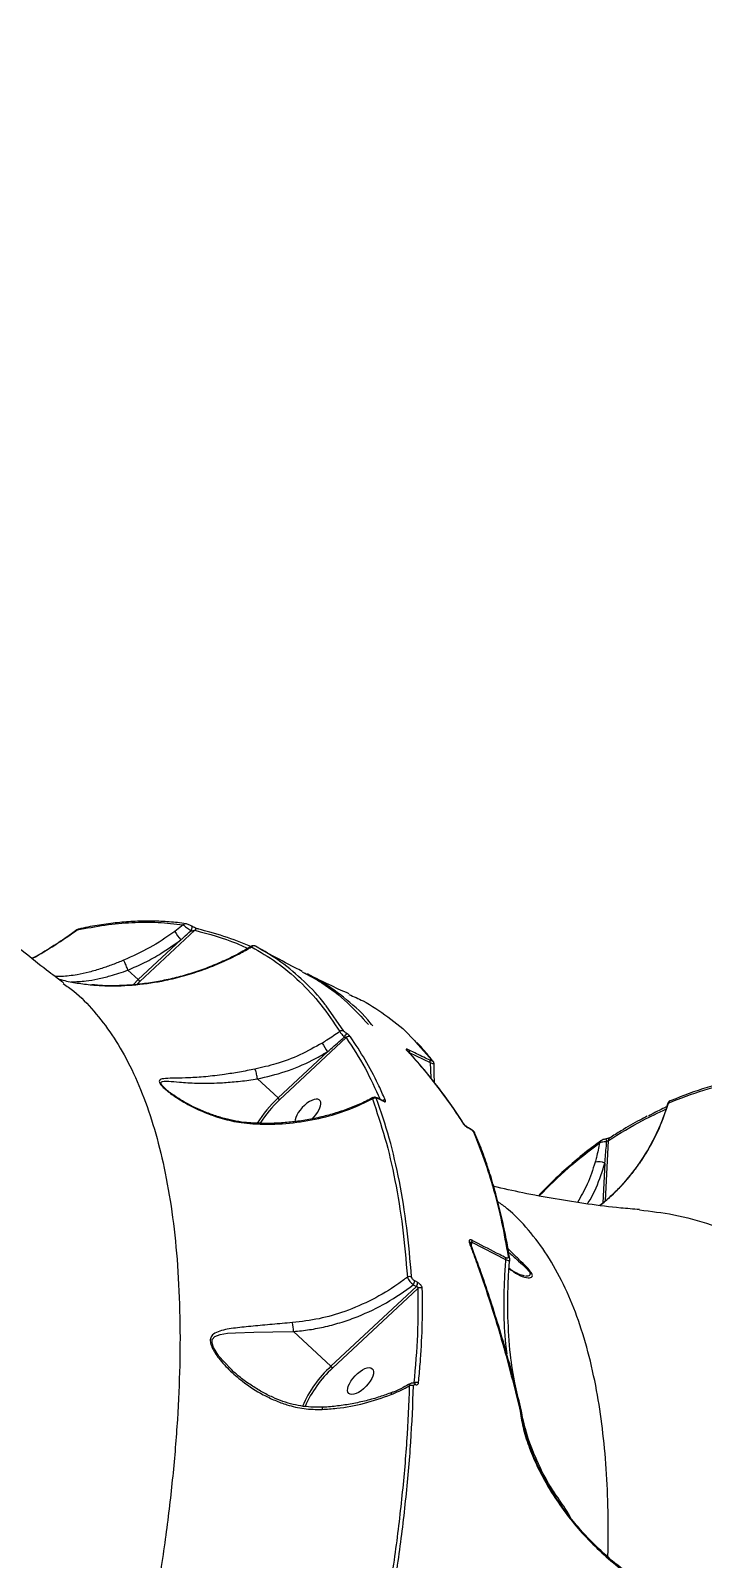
# Model space of a CAD drawing. Header units: millimetres. Extents: x -7447 to 8662, y -5576 to 6370.
# Drawn here: x 1671.4 to 1854.2, y -1786.6 to -1370.7 of the extents above; entities that cross this region are included whole.
import ezdxf

# ---------------------------------------------------------------- set-up
doc = ezdxf.new("R2010")
doc.units = ezdxf.units.MM
doc.layers.add('DiKom', color=7, linetype='Continuous')
doc.layers.add('DIKOM_ОБЪЕКТ', color=7, linetype='Continuous')
doc.styles.add('style1', font='arial.ttf', dxfattribs={"width": 0.8})
doc.dimstyles.new('1-50', dxfattribs={"dimtxt": 300, "dimasz": 200, "dimexe": 100, "dimexo": 0, "dimgap": 100, "dimtad": 1, "dimdec": 0, "dimtxsty": 'style1', "dimcen": 0, "dimclrd": 7, "dimclre": 7, "dimadec": 1, "dimazin": 2, "dimtfac": 1, "dimtdec": 0, "dimtmove": 1, "dimatfit": 3, "dimfxl": 0, "dimlwd": 25, "dimlwe": 18, "dimarcsym": 0})

# ---------------------------------------------------------------- blocks, each defined once
blk = doc.blocks.new('*D10')
at = {"color": 7, "linetype": 'Continuous', "lineweight": 18, "transparency": 16777216}
for p, q in [((-5489.75, 240.8), (-5489.75, 4573.49)), ((4778.18, -2126.78), (4778.18, 4573.49))]:
    blk.add_line(p, q, dxfattribs=at)
at = {"color": 7, "linetype": 'Continuous', "lineweight": 25, "transparency": 16777216}
blk.add_line((4578.18, 4473.49), (-5289.75, 4473.49), dxfattribs=at)
at = {"color": 7, "linetype": 'Continuous', "transparency": 16777216}
for points in [[(-5289.75, 4506.82), (-5289.75, 4440.16), (-5489.75, 4473.49)], [(4578.18, 4506.82), (4578.18, 4440.16), (4778.18, 4473.49)]]:
    blk.add_solid(points, dxfattribs=at)
at = {"layer": 'Defpoints', "color": 0, "linetype": 'Continuous', "transparency": 16777216}
for p in [(-5489.75, 4473.49), (-5489.75, 240.8), (4778.18, -2126.78)]:
    blk.add_point(p, dxfattribs=at)
at = {"color": 0, "linetype": 'Continuous', "lineweight": 15, "transparency": 16777216, "insert": (-777.31, 4726.76), "char_height": 300, "attachment_point": 5, "style": 'style1'}
blk.add_mtext('10300', dxfattribs=at)
blk = doc.blocks.new('*D11')
at = {"color": 7, "linetype": 'Continuous', "lineweight": 18, "transparency": 16777216}
for p, q in [((2045.4, 3512.26), (7772.09, 3512.26)), ((-1858.48, -4091.08), (7772.09, -4091.08))]:
    blk.add_line(p, q, dxfattribs=at)
at = {"color": 7, "linetype": 'Continuous', "lineweight": 25, "transparency": 16777216}
blk.add_line((7672.09, -3891.08), (7672.09, 3312.26), dxfattribs=at)
at = {"color": 7, "linetype": 'Continuous', "transparency": 16777216}
for points in [[(7638.76, 3312.26), (7705.42, 3312.26), (7672.09, 3512.26)], [(7638.76, -3891.08), (7705.42, -3891.08), (7672.09, -4091.08)]]:
    blk.add_solid(points, dxfattribs=at)
at = {"layer": 'Defpoints', "color": 0, "linetype": 'Continuous', "transparency": 16777216}
for p in [(2045.4, 3512.26), (7672.09, 3512.26), (-1858.48, -4091.08)]:
    blk.add_point(p, dxfattribs=at)
at = {"color": 0, "linetype": 'Continuous', "lineweight": 15, "transparency": 16777216, "insert": (7418.92, 3.22), "char_height": 300, "attachment_point": 5, "rotation": 90, "style": 'style1'}
blk.add_mtext('7600', dxfattribs=at)
blk = doc.blocks.new('*D12')
at = {"layer": 'Defpoints', "color": 0, "transparency": 16777216}
for p in [(-7446.93, 5919.72), (-7446.93, 736.93), (6905.53, -2412.68)]:
    blk.add_point(p, dxfattribs=at)
at = {"layer": 'DiKom', "color": 7, "lineweight": 18, "transparency": 16777216}
for p, q in [((-7446.93, 736.93), (-7446.93, 6019.72)), ((6905.53, -2412.68), (6905.53, 6019.72))]:
    blk.add_line(p, q, dxfattribs=at)
at = {"layer": 'DiKom', "color": 7, "lineweight": 25, "transparency": 16777216}
blk.add_line((6705.53, 5919.72), (-7246.93, 5919.72), dxfattribs=at)
at = {"layer": 'DiKom', "color": 7, "transparency": 16777216}
for points in [[(-7246.93, 5953.05), (-7246.93, 5886.39), (-7446.93, 5919.72)], [(6705.53, 5953.05), (6705.53, 5886.39), (6905.53, 5919.72)]]:
    blk.add_solid(points, dxfattribs=at)
at = {"layer": 'DiKom', "color": 0, "transparency": 16777216, "insert": (-918.31, 6173), "char_height": 300, "attachment_point": 5, "style": 'style1'}
blk.add_mtext('14300', dxfattribs=at)
blk = doc.blocks.new('*D13')
at = {"layer": 'Defpoints', "color": 0, "transparency": 16777216}
for p in [(2049.72, 5594.27), (-1141.86, -5576.35), (8561.69, -5576.35)]:
    blk.add_point(p, dxfattribs=at)
at = {"layer": 'DiKom', "color": 7, "lineweight": 18, "transparency": 16777216}
for p, q in [((2049.72, 5594.27), (8661.69, 5594.27)), ((-1141.86, -5576.35), (8661.69, -5576.35))]:
    blk.add_line(p, q, dxfattribs=at)
at = {"layer": 'DiKom', "color": 7, "lineweight": 25, "transparency": 16777216}
blk.add_line((8561.69, 5394.27), (8561.69, -5376.35), dxfattribs=at)
at = {"layer": 'DiKom', "color": 7, "transparency": 16777216}
for points in [[(8528.35, 5394.27), (8595.02, 5394.27), (8561.69, 5594.27)], [(8528.35, -5376.35), (8595.02, -5376.35), (8561.69, -5576.35)]]:
    blk.add_solid(points, dxfattribs=at)
at = {"layer": 'DiKom', "color": 0, "transparency": 16777216, "insert": (8308.52, 8.96), "char_height": 300, "attachment_point": 5, "rotation": 90, "style": 'style1'}
blk.add_mtext('11200', dxfattribs=at)

msp = doc.modelspace()

# ---------------------------------------------------------------- linework, layer by layer
at = {"layer": 'DIKOM_ОБЪЕКТ', "color": 7, "linetype": 'Continuous', "lineweight": 15}
for p, q in [((1701.12, -1629.59), (1716.05, -1615.63)), ((1712.87, -1614.16), (1710.6, -1615.93)), ((1715.33, -1614.56), (1715.17, -1614.48)), ((1712.24, -1618.27), (1700.68, -1629.07)), ((1672.04, -1623.17), (1671.62, -1623.23)), ((1680.2, -1630.09), (1680.26, -1630.13)), ((1700.68, -1629.07), (1697.87, -1626.47)), ((1700.68, -1629.07), (1699.34, -1630.4)), ((1700.34, -1630.35), (1701.12, -1629.59)), ((1688.73, -1630.53), (1688.05, -1630.47)), ((1756.67, -1643.1), (1751.81, -1636.25)), ((1739.16, -1661.81), (1757.28, -1644.86)), ((1776.17, -1646.04), (1780.62, -1651.04)), ((1752.16, -1648.73), (1738.72, -1661.29)), ((1774.39, -1648.91), (1780.09, -1651.64)), ((1780.09, -1651.64), (1780.3, -1655.84)), ((1738.72, -1661.29), (1733.13, -1656.12)), ((1766.96, -1661.91), (1766.13, -1661.43)), ((1766.2, -1661.52), (1767.03, -1662)), ((1828, -1672.44), (1827.81, -1672.47)), ((1827.85, -1689.26), (1828.66, -1672.82)), ((1828, -1672.43), (1828, -1672.43)), ((1827.68, -1679.06), (1827.15, -1689.85)), ((1791.41, -1701.74), (1791.47, -1700.52)), ((1791.47, -1700.52), (1800.68, -1705.29)), ((1776.37, -1712.58), (1753.13, -1734.31)), ((1753.57, -1734.82), (1776.76, -1713.14)), ((1775.55, -1712.14), (1776.37, -1712.58)), ((1776.74, -1711.5), (1775.92, -1711.07)), ((1805.77, -1709.68), (1805.52, -1709.64)), ((1753.13, -1734.31), (1742.92, -1724.85)), ((1726.3, -1735.43), (1725.95, -1735.12)), ((1804.47, -1745.73), (1804.48, -1745.76)), ((1804.48, -1745.76), (1804.53, -1746.02)), ((1804.95, -1746.54), (1804.88, -1746.05)), ((1805.7, -1749.98), (1805.32, -1748.45)), ((1828.53, -1786.01), (1828.13, -1785.84))]:
    msp.add_line(p, q, dxfattribs=at)
at = {"layer": 'DIKOM_ОБЪЕКТ', "color": 7, "linetype": 'Continuous', "lineweight": 15, "flags": 128}
for points in [[(1714.99, -1615.78), (1715.11, -1615.57), (1715.22, -1615.35), (1715.3, -1615.14), (1715.36, -1614.95), (1715.39, -1614.79), (1715.39, -1614.66), (1715.36, -1614.58), (1715.29, -1614.55)], [(1766.14, -1661.43), (1766.17, -1661.46), (1766.2, -1661.52)], [(1766.96, -1661.91), (1767, -1661.94), (1767.03, -1662)], [(1790.76, -1669.55), (1790.72, -1669.48), (1790.71, -1669.47)], [(1725.95, -1735.12), (1725.65, -1734.86), (1722.65, -1731.55), (1721.17, -1729.22), (1720.77, -1728.01), (1720.84, -1727), (1721.51, -1726.2), (1722.96, -1725.63), (1724.95, -1725.33), (1727.15, -1725.19), (1732.15, -1725.06), (1737.3, -1724.97), (1742.92, -1724.85), (1742.92, -1724.85)], [(1769.7, -1741.5), (1769.68, -1741.51), (1769.59, -1741.61), (1769.54, -1741.79), (1769.52, -1742.03)]]:
    msp.add_lwpolyline(points, dxfattribs=at)
at = {"layer": 'DIKOM_ОБЪЕКТ', "color": 7, "linetype": 'Continuous', "lineweight": 15}
for centre, radius, start, end in [((1684.66, -1616.1), 0.827, 103.0731, 140.0035), ((1723.12, -1608.91), 14.36, 209.264, 220.6976), ((1713.53, -1614.78), 0.902, 82.2874, 136.7001), ((1716.75, -1616.08), 0.837, 62.4475, 147.0699), ((1732.17, -1620.82), 0.935, 61.8537, 134.4104), ((1698.96, -1630.99), 2.57, 33.01, 48.1012), ((1791.07, -1624.07), 46.07, 208.9155, 212.3651), ((1756.19, -1644), 1.02, 62.044, 129.0971), ((1690.31, -1599.76), 80.24, 325.9514, 326.7558), ((1758.03, -1645.58), 1.03, 63.8779, 136.0783), ((1773.42, -1648.99), 0.758, 41.8585, 65.7393), ((1773.62, -1648.55), 0.848, 334.6942, 18.2568), ((1779.3, -1651.29), 0.857, 335.8926, 19.327), ((1780.33, -1651.75), 0.765, 35.0118, 67.2158), ((1762.5, -1686.69), 34.79, 133.1074, 147.7761), ((1762.25, -1686.47), 33.79, 133.1131, 147.2053), ((1737.01, -1663.2), 2.56, 32.9756, 48.1356), ((1765.05, -1662.43), 1.07, 62.0034, 125.9718), ((1767.5, -1662.94), 1.05, 62.9057, 112.9806), ((1845.83, -1662.8), 0.837, 94.4734, 171.1036), ((1788.9, -1668.96), 0.715, 32.719, 68.3199), ((1791.57, -1671.24), 0.828, 22.2441, 65.7041), ((1827.08, -1673.57), 0.812, 127.3913, 172.5282), ((1826.16, -1673.29), 2.04, 4.2766, 24.9226), ((1829.46, -1672.81), 0.807, 124.926, 180.6033), ((1826.03, -1682.1), 3.46, 61.4599, 106.9901), ((1790.62, -1701.44), 0.641, 21.3625, 71.2327), ((1790.26, -1700.03), 1.3, 337.5442, 359.9389), ((1799.46, -1704.83), 1.3, 339.1537, 1.7306), ((1801.03, -1705.18), 0.786, 10.3134, 66.4769), ((1774.51, -1711.11), 1.21, 61.8795, 118.8841), ((1774.1, -1711.05), 1.82, 322.9037, 359.3789), ((1774.92, -1711.49), 1.82, 323.0633, 359.4701), ((1777.42, -1714.13), 1.19, 60.8996, 123.8879), ((1735.28, -1724.57), 7.64, 357.8581, 16.1385), ((1774.23, -1757.57), 31.41, 132.2153, 156.7864), ((1774.06, -1757.4), 30.49, 132.2247, 156.651), ((1751.42, -1736.21), 2.56, 32.9732, 48.138), ((1775.01, -1740.81), 1.29, 61.7912, 114.8859), ((1776.33, -1739.92), 1.23, 59.1121, 119.6723), ((1775.64, -1739.46), 0.553, 14.8621, 73.8134), ((1751.81, -1745.93), 1.09, 159.0849, 187.5076), ((1804.33, -1746.3), 0.592, 18.3894, 77.0057), ((1804.36, -1746.33), 0.578, 19.5837, 77.9605)]:
    msp.add_arc(centre, radius, start, end, dxfattribs=at)
for start_param, end_param in [(2.83654, 5.861046), (1.462269, 2.83654)]:
    msp.add_ellipse((1746.84, -1665.27), major_axis=(-3.2, -3.38), ratio=0.44303, start_param=start_param, end_param=end_param, dxfattribs=at)
msp.add_ellipse((1761.18, -1738.35), major_axis=(-3.2, -3.38), ratio=0.44303, dxfattribs=at)
for points, knots in [([(1684.03, -1615.56), (1686.58, -1615.07), (1691.68, -1614.08), (1699.01, -1613.43), (1706.12, -1613.36), (1710.62, -1613.89), (1712.87, -1614.16)], [0, 0, 0, 0, 0.249122, 0.498243, 0.749122, 1, 1, 1, 1]), ([(1713.65, -1613.88), (1713.63, -1613.88), (1712.17, -1613.61), (1709.14, -1613.34), (1704.58, -1613.1), (1699.87, -1613.18), (1695.05, -1613.53), (1690.1, -1614.2), (1686.58, -1614.8), (1684.67, -1615.26), (1684.47, -1615.3)], [0, 0, 0, 0, 0.002421, 0.165221, 0.328253, 0.491532, 0.654908, 0.81831, 0.981825, 1, 1, 1, 1]), ([(1671.92, -1623.27), (1673.96, -1622.1), (1678.15, -1619.68), (1682.03, -1616.96), (1684.03, -1615.56)], [0, 0, 0, 0, 0.484955, 1, 1, 1, 1]), ([(1683.97, -1615.52), (1683.47, -1615.9), (1681.47, -1617.39), (1677.74, -1619.81), (1674.25, -1621.98), (1672.29, -1623.04), (1672.04, -1623.18)], [0, 0, 0, 0, 0.13376, 0.536844, 0.941382, 1, 1, 1, 1]), ([(1684.48, -1615.31), (1684.42, -1615.31), (1684.26, -1615.33), (1684.08, -1615.44), (1683.96, -1615.52)], [0, 0, 0, 0, 0.300878, 1, 1, 1, 1]), ([(1683.97, -1615.53), (1683.96, -1615.53), (1683.95, -1615.51), (1683.99, -1615.54), (1684.03, -1615.56)], [0, 0, 0, 0, 0.311139, 1, 1, 1, 1]), ([(1710.6, -1615.93), (1710.51, -1616), (1708.35, -1617.6), (1703.87, -1620.56), (1699.1, -1622.71), (1696.69, -1623.8)], [0, 0, 0, 0, 0.020971, 0.505577, 1, 1, 1, 1]), ([(1712.24, -1618.27), (1712.48, -1618.05), (1713.4, -1617.22), (1714.32, -1616.39), (1714.99, -1615.78)], [0, 0, 0, 0, 0.26647, 1, 1, 1, 1]), ([(1712.87, -1614.16), (1712.95, -1614.21), (1713.1, -1614.33), (1713.53, -1614.65), (1714.05, -1615.05), (1714.56, -1615.45), (1714.87, -1615.68), (1714.99, -1615.78)], [0, 0, 0, 0, 0.212066, 0.423996, 0.639653, 0.856146, 1, 1, 1, 1]), ([(1715.17, -1614.48), (1715.09, -1614.44), (1714.86, -1614.32), (1714.45, -1614.13), (1714.02, -1613.98), (1713.79, -1613.89), (1713.65, -1613.88), (1713.64, -1613.88)], [0, 0, 0, 0, 0.147048, 0.419871, 0.73261, 0.989589, 1, 1, 1, 1]), ([(1714.99, -1615.78), (1715.07, -1615.78), (1715.25, -1615.79), (1715.53, -1615.76), (1715.81, -1615.71), (1715.97, -1615.65), (1716.05, -1615.63)], [0, 0, 0, 0, 0.196466, 0.461212, 0.733351, 1, 1, 1, 1]), ([(1717.14, -1615.34), (1717.03, -1615.31), (1716.8, -1615.24), (1716.3, -1615.04), (1715.77, -1614.8), (1715.44, -1614.62), (1715.29, -1614.55)], [0, 0, 0, 0, 0.25913, 0.517717, 0.781196, 1, 1, 1, 1]), ([(1716.05, -1615.63), (1719.94, -1616.68), (1724.98, -1618.04), (1729.49, -1620.1), (1730.52, -1620.57)], [0, 0, 0, 0, 0.770562, 1, 1, 1, 1]), ([(1731.35, -1620.1), (1730.14, -1619.59), (1726.57, -1618.09), (1721.76, -1616.58), (1718.16, -1615.61), (1717.14, -1615.34)], [0, 0, 0, 0, 0.270167, 0.793676, 1, 1, 1, 1]), ([(1680.36, -1629.99), (1678.81, -1628.83), (1675.08, -1626.05), (1670.11, -1622.09), (1666.8, -1619.28), (1665.45, -1618.14)], [0, 0, 0, 0, 0.298239, 0.714589, 1, 1, 1, 1]), ([(1688.05, -1630.51), (1689.38, -1630.6), (1693.38, -1630.88), (1700.14, -1630.59), (1707.24, -1629.53), (1713.34, -1628.03), (1718.48, -1626.38), (1723.46, -1624.38), (1727.82, -1622.29), (1730.42, -1620.79), (1731.51, -1620.16)], [0, 0, 0, 0, 0.085351, 0.256413, 0.431252, 0.549745, 0.668253, 0.79011, 0.911975, 1, 1, 1, 1]), ([(1731.54, -1619.99), (1730.29, -1620.72), (1727.78, -1622.18), (1723.77, -1624.11), (1719.61, -1625.84), (1715.35, -1627.33), (1711.04, -1628.55), (1706.73, -1629.51), (1702.42, -1630.2), (1698.17, -1630.63), (1694.01, -1630.77), (1690.86, -1630.74), (1689.12, -1630.57), (1688.73, -1630.53)], [0, 0, 0, 0, 0.102184, 0.20519, 0.308022, 0.410608, 0.509996, 0.607644, 0.703161, 0.796148, 0.886417, 0.973978, 1, 1, 1, 1]), ([(1697.87, -1626.47), (1699.39, -1625.8), (1702.45, -1624.46), (1707.3, -1621.77), (1710.45, -1619.54), (1712.24, -1618.27)], [0, 0, 0, 0, 0.300649, 0.603719, 1, 1, 1, 1]), ([(1731.54, -1619.99), (1731.52, -1620.01), (1731.47, -1620.04), (1731.5, -1620.12), (1731.51, -1620.16)], [0, 0, 0, 0, 0.61664, 1, 1, 1, 1]), ([(1731.51, -1620.16), (1733.82, -1621.49), (1738.43, -1624.17), (1744.69, -1629.49), (1750.48, -1635.7), (1753.86, -1640.71), (1755.54, -1643.21)], [0, 0, 0, 0, 0.248616, 0.497232, 0.748616, 1, 1, 1, 1]), ([(1732.58, -1619.99), (1732.56, -1619.98), (1732.53, -1619.96), (1732.49, -1619.94), (1732.44, -1619.92), (1732.32, -1619.87), (1732.12, -1619.83), (1731.83, -1619.84), (1731.64, -1619.93), (1731.53, -1619.98)], [0, 0, 0, 0, 0.107953, 0.21818, 0.269825, 0.330501, 0.540409, 0.722888, 1, 1, 1, 1]), ([(1751.81, -1636.25), (1751.72, -1636.12), (1749.92, -1633.57), (1745.85, -1629.5), (1739.62, -1624.05), (1734.94, -1621.35), (1732.61, -1620)], [0, 0, 0, 0, 0.017146, 0.34235, 0.671175, 1, 1, 1, 1]), ([(1745.33, -1626.84), (1744.69, -1626.51), (1741.65, -1624.96), (1737.85, -1622.94), (1734.81, -1621.2), (1734.02, -1620.74)], [0, 0, 0, 0, 0.16405, 0.782933, 1, 1, 1, 1]), ([(1696.69, -1623.8), (1695.69, -1624.2), (1693.67, -1625.01), (1690.5, -1626.12), (1687.24, -1627.08), (1683.55, -1627.87), (1680.4, -1628.28), (1678.6, -1628.22), (1677.99, -1628.2)], [0, 0, 0, 0, 0.135988, 0.276503, 0.446227, 0.620807, 0.871228, 1, 1, 1, 1]), ([(1697.86, -1626.46), (1697.79, -1626.27), (1697.64, -1625.88), (1697.38, -1625.24), (1697.12, -1624.65), (1696.9, -1624.17), (1696.77, -1623.92), (1696.71, -1623.83), (1696.69, -1623.81), (1696.69, -1623.8)], [0, 0, 0, 0, 0.179942, 0.359915, 0.539877, 0.719847, 0.899799, 0.967743, 1, 1, 1, 1]), ([(1680.26, -1630.13), (1681.23, -1630.81), (1684.24, -1632.91), (1688.68, -1637.56), (1693.62, -1643.94), (1698.02, -1651.43), (1701.88, -1659.98), (1705.17, -1669.6), (1707.86, -1680.32), (1709.93, -1692.13), (1711.35, -1705.09), (1712.06, -1719.05), (1712.08, -1733.65), (1711.42, -1748.72), (1710.15, -1764.15), (1708.24, -1780.36), (1705.67, -1797.33), (1702.43, -1815), (1698.61, -1832.88), (1694.26, -1850.88), (1689.41, -1868.93), (1683.98, -1887.43), (1677.94, -1906.33), (1671.34, -1925.58), (1666.5, -1938.5), (1664.08, -1944.96)], [0, 0, 0, 0, 0.020905, 0.064164, 0.107456, 0.150714, 0.195221, 0.239765, 0.284272, 0.330388, 0.376506, 0.423285, 0.470064, 0.514, 0.557971, 0.601907, 0.647124, 0.692377, 0.737595, 0.780736, 0.823909, 0.867051, 0.911356, 0.955695, 1, 1, 1, 1]), ([(1678.95, -1628.92), (1679.35, -1629.03), (1681.02, -1629.46), (1684.07, -1630.06), (1686.72, -1630.36), (1688.05, -1630.51)], [0, 0, 0, 0, 0.139626, 0.567156, 1, 1, 1, 1]), ([(1682.44, -1629.68), (1683.75, -1629.64), (1686, -1629.56), (1689.61, -1628.93), (1692.65, -1628.2), (1695.41, -1627.31), (1697.07, -1626.81), (1697.86, -1626.46), (1697.86, -1626.46)], [0, 0, 0, 0, 0.293073, 0.504827, 0.716234, 0.858146, 0.999941, 1, 1, 1, 1]), ([(1697.86, -1626.46), (1697.86, -1626.47), (1697.86, -1626.47), (1697.87, -1626.47), (1697.87, -1626.47)], [0, 0, 0, 0, 0.819671, 1, 1, 1, 1]), ([(1745.26, -1626.97), (1747.08, -1627.92), (1751.49, -1630.22), (1757.55, -1634.96), (1761.48, -1639.26), (1763.32, -1641.28)], [0, 0, 0, 0, 0.272332, 0.657556, 1, 1, 1, 1]), ([(1764.5, -1641.68), (1764.06, -1641.12), (1761.65, -1638.08), (1756.65, -1633.83), (1750.9, -1629.6), (1747.12, -1627.88), (1745.93, -1627.34)], [0, 0, 0, 0, 0.085765, 0.463226, 0.830029, 1, 1, 1, 1]), ([(1758.1, -1632.97), (1756.52, -1632.26), (1752.73, -1630.56), (1748.94, -1628.65), (1746.73, -1627.54)], [0, 0, 0, 0, 0.418601, 1, 1, 1, 1]), ([(1758.03, -1633.13), (1759.32, -1633.68), (1763.07, -1635.29), (1768.69, -1639.14), (1773.45, -1642.91), (1775.76, -1645.56), (1776.17, -1646.04)], [0, 0, 0, 0, 0.190414, 0.552651, 0.918919, 1, 1, 1, 1]), ([(1750.75, -1646.34), (1748.75, -1647.45), (1744.72, -1649.7), (1738.52, -1652.04), (1734.35, -1653), (1732.43, -1653.44)], [0, 0, 0, 0, 0.346001, 0.698743, 1, 1, 1, 1]), ([(1755.54, -1643.21), (1754.37, -1644.02), (1752.8, -1645.09), (1751.16, -1646.09), (1750.75, -1646.34)], [0, 0, 0, 0, 0.746832, 1, 1, 1, 1]), ([(1752.16, -1648.73), (1753.39, -1647.66), (1754.95, -1646.32), (1756.48, -1644.96), (1756.8, -1644.68)], [0, 0, 0, 0, 0.793941, 1, 1, 1, 1]), ([(1755.54, -1643.21), (1755.6, -1643.31), (1755.71, -1643.51), (1756.07, -1643.94), (1756.44, -1644.35), (1756.7, -1644.59), (1756.8, -1644.68)], [0, 0, 0, 0, 0.278404, 0.556678, 0.837895, 1, 1, 1, 1]), ([(1757.42, -1643.75), (1757.36, -1643.7), (1757.2, -1643.6), (1756.97, -1643.42), (1756.77, -1643.23), (1756.7, -1643.15), (1756.67, -1643.1)], [0, 0, 0, 0, 0.183532, 0.462695, 0.731002, 1, 1, 1, 1]), ([(1756.8, -1644.68), (1756.82, -1644.69), (1756.91, -1644.71), (1757.05, -1644.75), (1757.2, -1644.81), (1757.25, -1644.85), (1757.28, -1644.86)], [0, 0, 0, 0, 0.126165, 0.436583, 0.726287, 1, 1, 1, 1]), ([(1757.28, -1644.86), (1759.05, -1647.57), (1762.49, -1652.82), (1765.19, -1658.76), (1766.5, -1661.64)], [0, 0, 0, 0, 0.514912, 1, 1, 1, 1]), ([(1758.48, -1644.65), (1758.42, -1644.58), (1758.31, -1644.44), (1757.98, -1644.16), (1757.67, -1643.92), (1757.47, -1643.78), (1757.42, -1643.75)], [0, 0, 0, 0, 0.292691, 0.584973, 0.881932, 1, 1, 1, 1]), ([(1767.98, -1662.01), (1767.85, -1661.71), (1767.21, -1660.21), (1765.47, -1656.42), (1762.54, -1650.82), (1759.83, -1646.71), (1758.48, -1644.65)], [0, 0, 0, 0, 0.048064, 0.240324, 0.619882, 1, 1, 1, 1]), ([(1780.92, -1651.33), (1780.39, -1650.64), (1778.97, -1648.81), (1777.44, -1647.18), (1776.48, -1646.15)], [0, 0, 0, 0, 0.375224, 1, 1, 1, 1]), ([(1733.13, -1656.12), (1735.65, -1655.51), (1740.76, -1654.3), (1747.12, -1651.61), (1750.8, -1649.51), (1752.16, -1648.73)], [0, 0, 0, 0, 0.381429, 0.771954, 1, 1, 1, 1]), ([(1774.43, -1648.29), (1774.31, -1648.23), (1774.08, -1648.12), (1773.82, -1648.03), (1773.64, -1648.01), (1773.57, -1648.06), (1773.61, -1648.16), (1773.7, -1648.26), (1773.73, -1648.3)], [0, 0, 0, 0, 0.164321, 0.329136, 0.489753, 0.661594, 0.861382, 1, 1, 1, 1]), ([(1773.73, -1648.3), (1773.95, -1648.54), (1775.08, -1649.75), (1777.96, -1653), (1782.28, -1658.36), (1786.28, -1663.9), (1788.53, -1667.33), (1789.16, -1668.3)], [0, 0, 0, 0, 0.041372, 0.20687, 0.53815, 0.869429, 1, 1, 1, 1]), ([(1773.98, -1648.47), (1773.97, -1648.47), (1773.96, -1648.46), (1773.96, -1648.46), (1773.97, -1648.46)], [0, 0, 0, 0, 0.084284, 1, 1, 1, 1]), ([(1789.41, -1668.47), (1788.44, -1667), (1786.3, -1663.73), (1782.86, -1659.02), (1779.12, -1654.3), (1776.16, -1650.8), (1774.41, -1648.97), (1773.96, -1648.51)], [0, 0, 0, 0, 0.199134, 0.440121, 0.680094, 0.919066, 1, 1, 1, 1]), ([(1780.11, -1651.01), (1779.54, -1650.74), (1777.64, -1649.85), (1775.75, -1648.93), (1774.43, -1648.29)], [0, 0, 0, 0, 0.29964, 1, 1, 1, 1]), ([(1780.62, -1651.04), (1780.63, -1651.05), (1780.66, -1651.09), (1780.68, -1651.14), (1780.64, -1651.18), (1780.52, -1651.17), (1780.34, -1651.11), (1780.19, -1651.04), (1780.11, -1651.01)], [0, 0, 0, 0, 0.035495, 0.257369, 0.4483, 0.628164, 0.814399, 1, 1, 1, 1]), ([(1732.43, -1653.44), (1731.02, -1653.71), (1728.15, -1654.27), (1723.62, -1654.99), (1718.92, -1655.55), (1714.54, -1655.82), (1710.85, -1655.9), (1708.5, -1655.92), (1707.17, -1656.08), (1706.53, -1656.31), (1706.28, -1656.78), (1706.71, -1657.61), (1707.67, -1658.61), (1708.84, -1659.6), (1710.9, -1661.12), (1714.14, -1663.11), (1718.64, -1665.26), (1723.51, -1666.96), (1727.98, -1667.97), (1730.8, -1668.22), (1731.86, -1668.31)], [0, 0, 0, 0, 0.063158, 0.128253, 0.215934, 0.306057, 0.382568, 0.46049, 0.489873, 0.519748, 0.550554, 0.58165, 0.608721, 0.633981, 0.659862, 0.730792, 0.803688, 0.878289, 0.954276, 1, 1, 1, 1]), ([(1733.12, -1656.11), (1733.1, -1655.9), (1733.04, -1655.48), (1732.9, -1654.81), (1732.74, -1654.19), (1732.59, -1653.75), (1732.49, -1653.53), (1732.44, -1653.45), (1732.43, -1653.44)], [0, 0, 0, 0, 0.204592, 0.409184, 0.613796, 0.818409, 0.960381, 1, 1, 1, 1]), ([(1780.09, -1651.64), (1780.27, -1651.7), (1780.63, -1651.81), (1781, -1651.92), (1781.19, -1651.99), (1781.18, -1652), (1781.17, -1652)], [0, 0, 0, 0, 0.283718, 0.567574, 0.849456, 1, 1, 1, 1]), ([(1781.19, -1652), (1781.19, -1651.92), (1781.18, -1651.76), (1781.1, -1651.54), (1781.01, -1651.38), (1780.95, -1651.31), (1780.94, -1651.3)], [0, 0, 0, 0, 0.267578, 0.595616, 0.918126, 1, 1, 1, 1]), ([(1781.34, -1657.16), (1781.32, -1656.83), (1781.17, -1655.1), (1781.18, -1653.39), (1781.19, -1652)], [0, 0, 0, 0, 0.190464, 1, 1, 1, 1]), ([(1885.61, -1655.38), (1882.23, -1655.2), (1875.46, -1654.86), (1865.43, -1655.95), (1855.49, -1658.14), (1849, -1660.69), (1845.76, -1661.96)], [0, 0, 0, 0, 0.248477, 0.496954, 0.748477, 1, 1, 1, 1]), ([(1708, -1658.7), (1707.78, -1658.48), (1707.26, -1658), (1706.99, -1657.57), (1706.84, -1657.17), (1706.96, -1656.82), (1707.73, -1656.68), (1709.32, -1656.72), (1712.17, -1657), (1716.51, -1657.29), (1721.39, -1657.28), (1726.21, -1656.97), (1729.97, -1656.55), (1732.33, -1656.22), (1733.12, -1656.11), (1733.12, -1656.11)], [0, 0, 0, 0, 0.028905, 0.064818, 0.072327, 0.11541, 0.175697, 0.238779, 0.36297, 0.530236, 0.70142, 0.819477, 0.940188, 0.999936, 1, 1, 1, 1]), ([(1731.86, -1668.11), (1731.09, -1668.06), (1729.3, -1667.94), (1726.45, -1667.46), (1723.31, -1666.69), (1720.11, -1665.64), (1717.09, -1664.39), (1714.41, -1663.07), (1712.2, -1661.81), (1710.47, -1660.68), (1709.18, -1659.73), (1708.39, -1659.08), (1708.08, -1658.79), (1708, -1658.7)], [0, 0, 0, 0, 0.085289, 0.199315, 0.318943, 0.444364, 0.575503, 0.685646, 0.78141, 0.867765, 0.929952, 0.981033, 1, 1, 1, 1]), ([(1733.12, -1656.11), (1733.12, -1656.11), (1733.13, -1656.11), (1733.13, -1656.11), (1733.13, -1656.12)], [0, 0, 0, 0, 0.540639, 1, 1, 1, 1]), ([(1845, -1662.67), (1848.2, -1661.41), (1854.59, -1658.89), (1864.47, -1656.69), (1874.53, -1655.57), (1881.37, -1655.92), (1884.79, -1656.09)], [0, 0, 0, 0, 0.248475, 0.496951, 0.748474, 1, 1, 1, 1]), ([(1764.52, -1661.19), (1763.91, -1661.52), (1762.18, -1662.45), (1759.13, -1663.75), (1755.42, -1665.11), (1751.58, -1666.22), (1747.65, -1667.1), (1743.67, -1667.73), (1739.66, -1668.11), (1735.71, -1668.26), (1733.11, -1668.16), (1731.86, -1668.11)], [0, 0, 0, 0, 0.06493, 0.183926, 0.302923, 0.421918, 0.540783, 0.658115, 0.77486, 0.891347, 1, 1, 1, 1]), ([(1731.86, -1668.31), (1733.19, -1668.36), (1737.2, -1668.52), (1743.94, -1668.04), (1751.46, -1666.6), (1758.39, -1664.45), (1762.4, -1662.53), (1764.42, -1661.56)], [0, 0, 0, 0, 0.116114, 0.348863, 0.587346, 0.791862, 1, 1, 1, 1]), ([(1764.54, -1661.22), (1764.49, -1661.27), (1764.41, -1661.34), (1764.42, -1661.5), (1764.42, -1661.56)], [0, 0, 0, 0, 0.63824, 1, 1, 1, 1]), ([(1764.42, -1661.56), (1765.6, -1665.04), (1767.97, -1671.98), (1770.65, -1683.7), (1772.75, -1696.27), (1773.54, -1705.46), (1773.93, -1710.05)], [0, 0, 0, 0, 0.248475, 0.49695, 0.748475, 1, 1, 1, 1]), ([(1766.13, -1661.44), (1766.09, -1661.41), (1765.84, -1661.26), (1765.46, -1661.1), (1764.97, -1661.07), (1764.66, -1661.13), (1764.55, -1661.21), (1764.54, -1661.22)], [0, 0, 0, 0, 0.080771, 0.50116, 0.759228, 0.992476, 1, 1, 1, 1]), ([(1765.55, -1661.48), (1765.55, -1661.45), (1765.53, -1661.38), (1765.57, -1661.31), (1765.71, -1661.31), (1765.93, -1661.38), (1766.11, -1661.47), (1766.2, -1661.52)], [0, 0, 0, 0, 0.14881, 0.348694, 0.557306, 0.779092, 1, 1, 1, 1]), ([(1775.08, -1710.04), (1774.69, -1705.5), (1773.91, -1696.4), (1771.83, -1683.85), (1769.15, -1672.05), (1766.75, -1665.01), (1765.55, -1661.48)], [0, 0, 0, 0, 0.248476, 0.496954, 0.748477, 1, 1, 1, 1]), ([(1767.33, -1662.08), (1767.33, -1662.08), (1767.33, -1662.08), (1767.26, -1662.06), (1767.14, -1662.01), (1767.02, -1661.94), (1766.96, -1661.91)], [0, 0, 0, 0, 0.166384, 0.377674, 0.673367, 1, 1, 1, 1]), ([(1767.03, -1662), (1767.16, -1662.07), (1767.42, -1662.21), (1767.74, -1662.31), (1767.95, -1662.3), (1768.04, -1662.2), (1768, -1662.07), (1767.98, -1662.01)], [0, 0, 0, 0, 0.206425, 0.413367, 0.614251, 0.813506, 1, 1, 1, 1]), ([(1826.39, -1690.53), (1827.38, -1689.71), (1830.37, -1687.24), (1834.87, -1682.38), (1839.25, -1676.06), (1842.7, -1669.43), (1844.23, -1664.94), (1845, -1662.67)], [0, 0, 0, 0, 0.116113, 0.34886, 0.587347, 0.791864, 1, 1, 1, 1]), ([(1844.82, -1662.71), (1844.6, -1663.43), (1844.01, -1665.48), (1842.73, -1668.74), (1841.02, -1672.47), (1839.05, -1676.05), (1836.84, -1679.45), (1834.42, -1682.64), (1831.88, -1685.56), (1830.05, -1687.3), (1829.16, -1688.14)], [0, 0, 0, 0, 0.074021, 0.208467, 0.342935, 0.477429, 0.61179, 0.744328, 0.876336, 1, 1, 1, 1]), ([(1845.49, -1662.03), (1845.43, -1662.06), (1845.31, -1662.11), (1845.09, -1662.28), (1844.92, -1662.49), (1844.88, -1662.66), (1844.86, -1662.72)], [0, 0, 0, 0, 0.212697, 0.508084, 0.81105, 1, 1, 1, 1]), ([(1844.87, -1662.72), (1844.87, -1662.71), (1844.87, -1662.69), (1844.95, -1662.68), (1845, -1662.67)], [0, 0, 0, 0, 0.501115, 1, 1, 1, 1]), ([(1828.66, -1672.82), (1831.75, -1670.92), (1836.99, -1667.7), (1842.19, -1665.33), (1844.32, -1664.36)], [0, 0, 0, 0, 0.590007, 1, 1, 1, 1]), ([(1839.23, -1666.26), (1838.56, -1666.6), (1836.18, -1667.81), (1832.78, -1669.77), (1830.04, -1671.52), (1829.01, -1672.17)], [0, 0, 0, 0, 0.196988, 0.699, 1, 1, 1, 1]), ([(1844.51, -1663.71), (1844.17, -1663.86), (1842.51, -1664.61), (1840.85, -1665.51), (1839.53, -1666.22)], [0, 0, 0, 0, 0.209781, 1, 1, 1, 1]), ([(1731.86, -1668.15), (1731.86, -1668.14), (1731.86, -1668.12), (1731.86, -1668.21), (1731.86, -1668.29), (1731.86, -1668.31)], [0, 0, 0, 0, 0.245247, 0.840307, 1, 1, 1, 1]), ([(1789.16, -1668.3), (1789.24, -1668.4), (1789.4, -1668.6), (1789.81, -1668.96), (1790.28, -1669.29), (1790.61, -1669.47), (1790.76, -1669.55)], [0, 0, 0, 0, 0.259146, 0.517721, 0.781254, 1, 1, 1, 1]), ([(1790.7, -1669.47), (1790.65, -1669.44), (1790.5, -1669.37), (1790.22, -1669.19), (1789.91, -1668.97), (1789.66, -1668.76), (1789.54, -1668.63), (1789.5, -1668.57), (1789.5, -1668.57), (1789.5, -1668.58)], [0, 0, 0, 0, 0.089842, 0.277558, 0.498724, 0.711641, 0.87185, 0.983692, 1, 1, 1, 1]), ([(1791.13, -1669.72), (1791.01, -1669.64), (1790.87, -1669.55), (1790.73, -1669.49), (1790.7, -1669.47)], [0, 0, 0, 0, 0.837854, 1, 1, 1, 1]), ([(1790.76, -1669.55), (1790.8, -1669.57), (1790.96, -1669.65), (1791.25, -1669.83), (1791.56, -1670.07), (1791.8, -1670.3), (1791.87, -1670.42), (1791.91, -1670.49)], [0, 0, 0, 0, 0.079887, 0.318186, 0.555603, 0.777412, 1, 1, 1, 1]), ([(1792.33, -1670.92), (1792.32, -1670.91), (1792.3, -1670.8), (1792.13, -1670.58), (1791.84, -1670.23), (1791.46, -1669.92), (1791.19, -1669.76), (1791.13, -1669.72)], [0, 0, 0, 0, 0.011432, 0.197215, 0.499967, 0.886491, 1, 1, 1, 1]), ([(1791.91, -1670.49), (1792.92, -1672.98), (1794.94, -1677.97), (1797.47, -1686.22), (1799.67, -1694.98), (1800.79, -1701.3), (1801.35, -1704.46)], [0, 0, 0, 0, 0.249122, 0.498243, 0.749121, 1, 1, 1, 1]), ([(1801.78, -1705.05), (1801.59, -1703.84), (1801.06, -1700.52), (1800, -1695.34), (1798.62, -1689.49), (1797.06, -1683.89), (1795.32, -1678.55), (1793.74, -1674.22), (1792.67, -1671.78), (1792.31, -1670.94)], [0, 0, 0, 0, 0.093911, 0.258027, 0.422207, 0.586407, 0.750415, 0.914344, 1, 1, 1, 1]), ([(1826.6, -1672.95), (1825.29, -1673.91), (1822.47, -1676), (1818.21, -1679.59), (1813.83, -1683.57), (1810.99, -1686.47), (1809.58, -1687.91)], [0, 0, 0, 0, 0.223503, 0.483833, 0.743979, 1, 1, 1, 1]), ([(1809.8, -1687.95), (1812.4, -1685.34), (1817.76, -1679.98), (1823.38, -1675.68), (1826.27, -1673.47)], [0, 0, 0, 0, 0.486377, 1, 1, 1, 1]), ([(1826.27, -1673.47), (1825.99, -1674.82), (1825.62, -1676.62), (1825.14, -1678.35), (1825.02, -1678.79)], [0, 0, 0, 0, 0.746814, 1, 1, 1, 1]), ([(1826.27, -1673.47), (1826.38, -1673.42), (1826.6, -1673.31), (1827.15, -1673.2), (1827.7, -1673.15), (1828.06, -1673.14), (1828.19, -1673.14)], [0, 0, 0, 0, 0.278398, 0.55666, 0.83792, 1, 1, 1, 1]), ([(1827.81, -1672.47), (1827.7, -1672.5), (1827.37, -1672.56), (1826.96, -1672.69), (1826.7, -1672.87), (1826.6, -1672.95)], [0, 0, 0, 0, 0.23737, 0.691624, 1, 1, 1, 1]), ([(1827.68, -1679.06), (1827.82, -1677.49), (1828, -1675.52), (1828.16, -1673.55), (1828.19, -1673.14)], [0, 0, 0, 0, 0.793939, 1, 1, 1, 1]), ([(1829.01, -1672.14), (1829.01, -1672.14), (1829.01, -1672.14), (1828.94, -1672.18), (1828.81, -1672.23), (1828.57, -1672.31), (1828.28, -1672.38), (1828.08, -1672.41), (1828, -1672.43)], [0, 0, 0, 0, 0.077714, 0.194777, 0.356702, 0.565069, 0.825923, 1, 1, 1, 1]), ([(1828.19, -1673.14), (1828.21, -1673.12), (1828.29, -1673.08), (1828.42, -1672.99), (1828.56, -1672.89), (1828.63, -1672.84), (1828.66, -1672.82)], [0, 0, 0, 0, 0.126338, 0.436608, 0.726192, 1, 1, 1, 1]), ([(1825.02, -1678.79), (1824.37, -1680.81), (1823.14, -1684.67), (1821.16, -1688.08), (1820.22, -1689.71)], [0, 0, 0, 0, 0.522222, 1, 1, 1, 1]), ([(1822.89, -1690.12), (1822.98, -1690), (1824.45, -1687.92), (1826.05, -1684.16), (1827.24, -1680.43), (1827.68, -1679.06)], [0, 0, 0, 0, 0.040054, 0.646101, 1, 1, 1, 1]), ([(1837.12, -1691.68), (1835.41, -1691.54), (1830.76, -1691.16), (1823.11, -1690.2), (1814.22, -1688.83), (1805.67, -1687.24), (1800.06, -1685.96), (1797.42, -1685.35)], [0, 0, 0, 0, 0.130239, 0.356581, 0.580703, 0.802548, 1, 1, 1, 1]), ([(1829.16, -1688.14), (1829.1, -1688.19), (1828.22, -1689.07), (1827.24, -1689.83), (1826.33, -1690.54)], [0, 0, 0, 0, 0.064065, 1, 1, 1, 1]), ([(1828.53, -1786.01), (1828.58, -1781.9), (1828.67, -1773.7), (1828.14, -1762.13), (1827.11, -1751.15), (1825.48, -1740.47), (1823.19, -1730.24), (1820.18, -1720.59), (1816.49, -1711.8), (1812.1, -1703.92), (1806.97, -1697.09), (1802.46, -1692.31), (1799.45, -1690.18), (1798.6, -1689.58)], [0, 0, 0, 0, 0.088695, 0.177389, 0.266967, 0.356545, 0.455572, 0.554674, 0.653699, 0.755643, 0.857671, 0.959614, 1, 1, 1, 1]), ([(1837.11, -1691.76), (1840.22, -1692.12), (1846.68, -1692.86), (1856.44, -1695.57), (1866.3, -1699.41), (1875.99, -1704.34), (1885.76, -1710.44), (1895.59, -1717.75), (1905.44, -1726.27), (1915.04, -1735.74), (1924.34, -1746.09), (1933.34, -1757.22), (1942.24, -1769.37), (1950.98, -1782.54), (1959.57, -1796.66), (1965.06, -1806.77), (1967.81, -1811.83)], [0, 0, 0, 0, 0.069844, 0.145293, 0.216155, 0.287072, 0.357936, 0.430863, 0.503851, 0.57678, 0.64636, 0.715991, 0.785573, 0.85703, 0.928542, 1, 1, 1, 1]), ([(1791.56, -1700.03), (1791.47, -1699.99), (1791.29, -1699.9), (1791.06, -1699.86), (1790.86, -1699.9), (1790.71, -1700.06), (1790.68, -1700.38), (1790.78, -1700.68), (1790.82, -1700.83)], [0, 0, 0, 0, 0.10986, 0.220052, 0.325716, 0.492526, 0.753721, 1, 1, 1, 1]), ([(1790.82, -1700.83), (1790.98, -1701.24), (1791.76, -1703.3), (1793.75, -1708.74), (1796.66, -1717.4), (1800.54, -1730.12), (1802.98, -1739.84), (1804.47, -1745.73)], [0, 0, 0, 0, 0.029991, 0.149953, 0.390072, 0.630192, 1, 1, 1, 1]), ([(1791.16, -1701.04), (1791.17, -1700.94), (1791.17, -1700.76), (1791.22, -1700.56), (1791.28, -1700.46), (1791.33, -1700.44), (1791.36, -1700.44), (1791.39, -1700.45), (1791.42, -1700.47), (1791.45, -1700.51), (1791.47, -1700.52)], [0, 0, 0, 0, 0.337216, 0.629192, 0.769736, 0.818396, 0.867523, 0.881294, 0.929505, 1, 1, 1, 1]), ([(1800.76, -1704.79), (1800.2, -1704.5), (1797.38, -1703.09), (1794.31, -1701.49), (1791.82, -1700.17), (1791.56, -1700.03)], [0, 0, 0, 0, 0.183176, 0.915881, 1, 1, 1, 1]), ([(1791.22, -1701.2), (1791.21, -1701.19), (1791.17, -1701.09), (1791.16, -1701.01), (1791.16, -1701.01), (1791.16, -1701.01)], [0, 0, 0, 0, 0.118228, 0.732541, 1, 1, 1, 1]), ([(1804.91, -1746.12), (1804.39, -1743.96), (1803.18, -1738.98), (1801.14, -1731.41), (1798.8, -1723.38), (1796.33, -1715.56), (1793.81, -1708.14), (1792.05, -1703.45), (1791.21, -1701.2)], [0, 0, 0, 0, 0.133555, 0.308949, 0.484637, 0.660811, 0.837659, 1, 1, 1, 1]), ([(1801.35, -1704.46), (1801.35, -1704.55), (1801.36, -1704.71), (1801.26, -1704.85), (1801.12, -1704.89), (1800.95, -1704.87), (1800.82, -1704.82), (1800.76, -1704.79)], [0, 0, 0, 0, 0.31964, 0.561884, 0.727923, 0.864009, 1, 1, 1, 1]), ([(1801.63, -1707.73), (1802.39, -1708.29), (1804.03, -1709.49), (1805.95, -1710.14), (1807.17, -1710.25), (1807.79, -1710.12), (1808.06, -1709.69), (1807.73, -1708.87), (1806.7, -1707.59), (1804.94, -1705.86), (1803.03, -1704.05), (1801.82, -1702.85), (1801.34, -1702.36)], [0, 0, 0, 0, 0.177965, 0.379969, 0.452011, 0.524958, 0.605056, 0.670986, 0.737003, 0.834633, 0.934295, 1, 1, 1, 1]), ([(1801.49, -1703.26), (1801.59, -1703.36), (1802.51, -1704.2), (1804.15, -1705.63), (1806.01, -1707.3), (1807.08, -1708.49), (1807.46, -1709.27), (1807.15, -1709.71), (1806.59, -1709.83), (1806.15, -1709.75), (1806.11, -1709.74)], [0, 0, 0, 0, 0.02782, 0.240172, 0.429383, 0.540451, 0.651235, 0.793369, 0.982762, 1, 1, 1, 1]), ([(1801.81, -1705.45), (1801.82, -1705.39), (1801.84, -1705.25), (1801.81, -1705.12), (1801.79, -1705.04)], [0, 0, 0, 0, 0.402849, 1, 1, 1, 1]), ([(1800.68, -1705.29), (1800.55, -1707), (1800.19, -1711.63), (1800.12, -1719.29), (1800.34, -1726.16), (1800.85, -1730.05), (1800.97, -1730.94)], [0, 0, 0, 0, 0.202199, 0.548755, 0.896385, 1, 1, 1, 1]), ([(1800.68, -1705.29), (1800.84, -1705.35), (1801.17, -1705.46), (1801.53, -1705.53), (1801.77, -1705.54), (1801.8, -1705.48), (1801.81, -1705.45)], [0, 0, 0, 0, 0.246213, 0.492275, 0.743393, 1, 1, 1, 1]), ([(1801.39, -1711.5), (1801.4, -1711.19), (1801.45, -1709.16), (1801.63, -1707.15), (1801.79, -1705.45)], [0, 0, 0, 0, 0.15104, 1, 1, 1, 1]), ([(1805.76, -1709.74), (1805.75, -1709.74), (1805.68, -1709.74), (1805.3, -1709.65), (1804.62, -1709.42), (1803.56, -1708.95), (1802.56, -1708.4), (1801.85, -1707.82), (1801.63, -1707.64)], [0, 0, 0, 0, 0.012886, 0.144372, 0.31168, 0.529481, 0.855007, 1, 1, 1, 1]), ([(1773.93, -1710.05), (1773.06, -1710.7), (1770.06, -1712.96), (1764.45, -1716.31), (1757.22, -1719.42), (1749.87, -1721.57), (1745.05, -1722.15), (1742.62, -1722.44)], [0, 0, 0, 0, 0.095305, 0.328941, 0.568009, 0.781793, 1, 1, 1, 1]), ([(1742.92, -1724.85), (1744.38, -1724.71), (1747.32, -1724.42), (1751.74, -1723.55), (1756.15, -1722.34), (1761.75, -1720.34), (1768.43, -1717.18), (1773.16, -1713.84), (1775.55, -1712.14)], [0, 0, 0, 0, 0.126405, 0.252814, 0.382976, 0.513146, 0.753572, 1, 1, 1, 1]), ([(1773.93, -1710.05), (1773.98, -1710.18), (1774.08, -1710.44), (1774.4, -1710.95), (1774.81, -1711.45), (1775.22, -1711.86), (1775.46, -1712.07), (1775.55, -1712.14)], [0, 0, 0, 0, 0.219354, 0.438821, 0.656053, 0.873297, 1, 1, 1, 1]), ([(1775.92, -1711.07), (1775.85, -1711.02), (1775.69, -1710.93), (1775.46, -1710.73), (1775.26, -1710.5), (1775.12, -1710.25), (1775.09, -1710.11), (1775.08, -1710.04)], [0, 0, 0, 0, 0.179836, 0.380128, 0.581248, 0.790707, 1, 1, 1, 1]), ([(1776.76, -1713.14), (1776.79, -1717.29), (1776.84, -1725.59), (1776.1, -1734.43), (1775.72, -1738.85)], [0, 0, 0, 0, 0.499356, 1, 1, 1, 1]), ([(1776.37, -1712.58), (1776.42, -1712.59), (1776.51, -1712.6), (1776.61, -1712.65), (1776.69, -1712.71), (1776.73, -1712.76), (1776.78, -1712.85), (1776.79, -1712.91), (1776.8, -1713.02), (1776.78, -1713.09), (1776.76, -1713.14)], [0, 0, 0, 0, 0.179381, 0.319096, 0.368987, 0.516522, 0.556469, 0.716555, 0.765604, 1, 1, 1, 1]), ([(1778, -1713.09), (1777.99, -1712.98), (1777.96, -1712.76), (1777.74, -1712.38), (1777.44, -1712.01), (1777.09, -1711.71), (1776.85, -1711.57), (1776.74, -1711.5)], [0, 0, 0, 0, 0.213113, 0.426475, 0.630615, 0.828944, 1, 1, 1, 1]), ([(1776.97, -1738.86), (1777.01, -1738.44), (1777.21, -1736.29), (1777.66, -1730.81), (1778.08, -1722.56), (1778.03, -1716.25), (1778, -1713.09)], [0, 0, 0, 0, 0.048063, 0.240322, 0.619878, 1, 1, 1, 1]), ([(1803.24, -1739.35), (1802.78, -1736.61), (1801.74, -1730.47), (1801.29, -1721.71), (1801.19, -1715.2), (1801.38, -1712.11), (1801.41, -1711.61)], [0, 0, 0, 0, 0.295544, 0.661013, 0.944965, 1, 1, 1, 1]), ([(1742.62, -1722.44), (1740.78, -1722.6), (1737.04, -1722.91), (1731.85, -1723.38), (1727.82, -1723.8), (1724.87, -1724.22), (1722.8, -1724.7), (1721.2, -1725.38), (1720.33, -1726.43), (1720.22, -1727.69), (1720.65, -1729.06), (1721.37, -1730.41), (1722.81, -1732.5), (1725.32, -1735.28), (1729.45, -1738.85), (1733.71, -1741.63), (1737.84, -1743.63), (1741.52, -1744.98), (1745.82, -1746.03), (1749.08, -1746.06), (1750.73, -1746.07)], [0, 0, 0, 0, 0.082068, 0.166474, 0.250835, 0.294247, 0.337603, 0.383994, 0.415788, 0.442848, 0.469838, 0.493984, 0.518728, 0.588616, 0.660385, 0.758915, 0.809712, 0.860492, 0.929163, 1, 1, 1, 1]), ([(1750.79, -1745.42), (1749.98, -1745.45), (1748.24, -1745.51), (1745.57, -1745.26), (1742.8, -1744.74), (1740.02, -1743.89), (1737.17, -1742.75), (1734.27, -1741.29), (1731.31, -1739.48), (1728.61, -1737.49), (1726.8, -1736.01), (1726.03, -1735.22), (1725.94, -1735.13)], [0, 0, 0, 0, 0.087463, 0.186036, 0.287879, 0.39197, 0.500362, 0.619936, 0.745009, 0.876916, 0.986514, 1, 1, 1, 1]), ([(1750.73, -1746.07), (1752.06, -1745.97), (1755.95, -1745.69), (1762.37, -1744.54), (1767.12, -1742.88), (1769.52, -1742.03)], [0, 0, 0, 0, 0.203547, 0.596837, 1, 1, 1, 1]), ([(1769.68, -1741.45), (1768.61, -1741.85), (1766.34, -1742.7), (1762.72, -1743.72), (1758.89, -1744.56), (1754.96, -1745.14), (1752.25, -1745.44), (1750.86, -1745.48), (1750.79, -1745.48)], [0, 0, 0, 0, 0.182233, 0.383379, 0.585456, 0.78805, 0.990613, 1, 1, 1, 1]), ([(1774.46, -1739.63), (1774.26, -1744.63), (1773.86, -1754.61), (1772.43, -1770.5), (1770.44, -1786.97), (1768.57, -1798.48), (1767.63, -1804.23)], [0, 0, 0, 0, 0.248615, 0.497231, 0.748615, 1, 1, 1, 1]), ([(1768.78, -1804.35), (1769.71, -1798.65), (1771.57, -1787.26), (1773.56, -1770.81), (1775, -1754.84), (1775.41, -1744.72), (1775.62, -1739.67)], [0, 0, 0, 0, 0.248616, 0.497232, 0.748616, 1, 1, 1, 1]), ([(1769.52, -1742.03), (1770.98, -1741.39), (1772.66, -1740.64), (1774.25, -1739.75), (1774.46, -1739.63)], [0, 0, 0, 0, 0.866641, 1, 1, 1, 1]), ([(1774.68, -1739.05), (1774.06, -1739.4), (1772.59, -1740.24), (1770.9, -1741.04), (1769.85, -1741.43), (1769.71, -1741.49)], [0, 0, 0, 0, 0.38952, 0.91866, 1, 1, 1, 1]), ([(1774.71, -1739.1), (1774.68, -1739.11), (1774.55, -1739.15), (1774.47, -1739.35), (1774.46, -1739.56), (1774.46, -1739.63)], [0, 0, 0, 0, 0.158936, 0.718155, 1, 1, 1, 1]), ([(1775.79, -1738.95), (1775.71, -1738.93), (1775.45, -1738.86), (1775.06, -1738.89), (1774.81, -1739.04), (1774.72, -1739.09)], [0, 0, 0, 0, 0.21779, 0.720422, 1, 1, 1, 1]), ([(1775.62, -1739.67), (1775.62, -1739.64), (1775.63, -1739.53), (1775.71, -1739.39), (1775.9, -1739.29), (1776.08, -1739.31), (1776.17, -1739.32)], [0, 0, 0, 0, 0.108554, 0.398336, 0.699669, 1, 1, 1, 1]), ([(1775.72, -1738.85), (1775.72, -1738.86), (1775.71, -1738.89), (1775.69, -1738.91), (1775.68, -1738.93)], [0, 0, 0, 0, 0.420598, 1, 1, 1, 1]), ([(1775.8, -1738.94), (1775.81, -1738.94), (1775.81, -1738.94), (1775.8, -1738.93), (1775.78, -1738.93)], [0, 0, 0, 0, 0.421066, 1, 1, 1, 1]), ([(1776.17, -1739.32), (1776.3, -1739.34), (1776.55, -1739.37), (1776.83, -1739.23), (1776.94, -1739.04), (1776.96, -1738.9), (1776.97, -1738.86)], [0, 0, 0, 0, 0.305391, 0.611469, 0.912558, 1, 1, 1, 1]), ([(1804.53, -1746.02), (1804.77, -1747.61), (1805.27, -1750.8), (1806.86, -1755.96), (1809.06, -1761.27), (1811.89, -1766.66), (1815.31, -1772.02), (1819.28, -1777.23), (1823.75, -1782.2), (1828.65, -1786.81), (1833.91, -1790.97), (1839.45, -1794.59), (1845.18, -1797.67), (1849.07, -1799.15), (1851.02, -1799.89)], [0, 0, 0, 0, 0.083618, 0.167166, 0.250418, 0.333852, 0.417303, 0.500488, 0.583737, 0.667138, 0.750457, 0.833395, 0.916627, 1, 1, 1, 1]), ([(1804.53, -1746.02), (1804.61, -1746.06), (1804.77, -1746.14), (1804.91, -1746.3), (1804.94, -1746.42), (1804.95, -1746.45)], [0, 0, 0, 0, 0.388549, 0.797399, 1, 1, 1, 1]), ([(1804.91, -1746.15), (1804.9, -1746.15), (1804.9, -1746.14), (1804.9, -1746.13), (1804.9, -1746.13)], [0, 0, 0, 0, 0.791584, 1, 1, 1, 1]), ([(1850.87, -1799.52), (1849.26, -1798.92), (1846.27, -1797.8), (1842.2, -1795.77), (1838.91, -1793.9), (1836.28, -1792.22), (1834.04, -1790.67), (1830.54, -1788.05), (1825.8, -1783.97), (1820.88, -1778.77), (1817.04, -1773.97), (1814.16, -1769.84), (1812.13, -1766.48), (1810.67, -1763.78), (1809.5, -1761.44), (1808.19, -1758.52), (1806.86, -1754.94), (1805.62, -1750.77), (1805.19, -1747.96), (1804.96, -1746.45)], [0, 0, 0, 0, 0.070178, 0.129736, 0.178605, 0.217133, 0.249348, 0.282177, 0.382655, 0.48415, 0.552014, 0.618992, 0.681541, 0.710916, 0.746132, 0.792444, 0.849981, 0.919298, 1, 1, 1, 1]), ([(1814.54, -1769.6), (1813.8, -1768.49), (1811.58, -1765.12), (1808.7, -1759.01), (1806.56, -1753.51), (1805.82, -1750.45), (1805.7, -1749.98)], [0, 0, 0, 0, 0.184803, 0.558457, 0.9327, 1, 1, 1, 1]), ([(1814.54, -1769.6), (1814.53, -1769.61), (1814.46, -1769.67), (1814.38, -1769.75), (1814.26, -1769.85), (1814.24, -1769.86)], [0, 0, 0, 0, 0.153629, 0.911153, 1, 1, 1, 1]), ([(1818.29, -1775.44), (1818.06, -1775), (1817.44, -1773.81), (1816.09, -1771.85), (1815.06, -1770.36), (1814.54, -1769.6)], [0, 0, 0, 0, 0.225378, 0.608859, 1, 1, 1, 1])]:
    msp.add_open_spline(points, degree=3, knots=knots, dxfattribs=at)

# ---------------------------------------------------------------- dimensions: what is measured, and where the dimension line sits
at = {"color": 7, "linetype": 'Continuous', "lineweight": 15}
for base, p1, p2, angle, text, picture, middle in [((-5489.75, 4473.49), (4778.18, -2126.78), (-5489.75, 240.8), 180, '10300', '*D10', (-777.31, 4473.49)), ((7672.09, 3512.26), (-1858.48, -4091.08), (2045.4, 3512.26), 270, '7600', '*D11', (7672.09, 3.22))]:
    dim = msp.add_linear_dim(base=base, p1=p1, p2=p2, angle=angle, text=text, dimstyle='1-50', dxfattribs=at)
    dim.commit()
    dim.dimension.update_dxf_attribs({"geometry": picture, "text_midpoint": middle, "dimtype": 160})
at = {"layer": 'DiKom'}
for base, p1, p2, angle, text, picture, middle in [((-7446.93, 5919.72), (6905.53, -2412.68), (-7446.93, 736.93), 180, '14300', '*D12', (-918.31, 5919.72)), ((8561.69, -5576.35), (2049.72, 5594.27), (-1141.86, -5576.35), 270, '11200', '*D13', (8561.69, 8.96))]:
    dim = msp.add_linear_dim(base=base, p1=p1, p2=p2, angle=angle, text=text, dimstyle='1-50', dxfattribs=at)
    dim.commit()
    dim.dimension.update_dxf_attribs({"geometry": picture, "text_midpoint": middle, "dimtype": 160})

doc.saveas('drawing.dxf')
